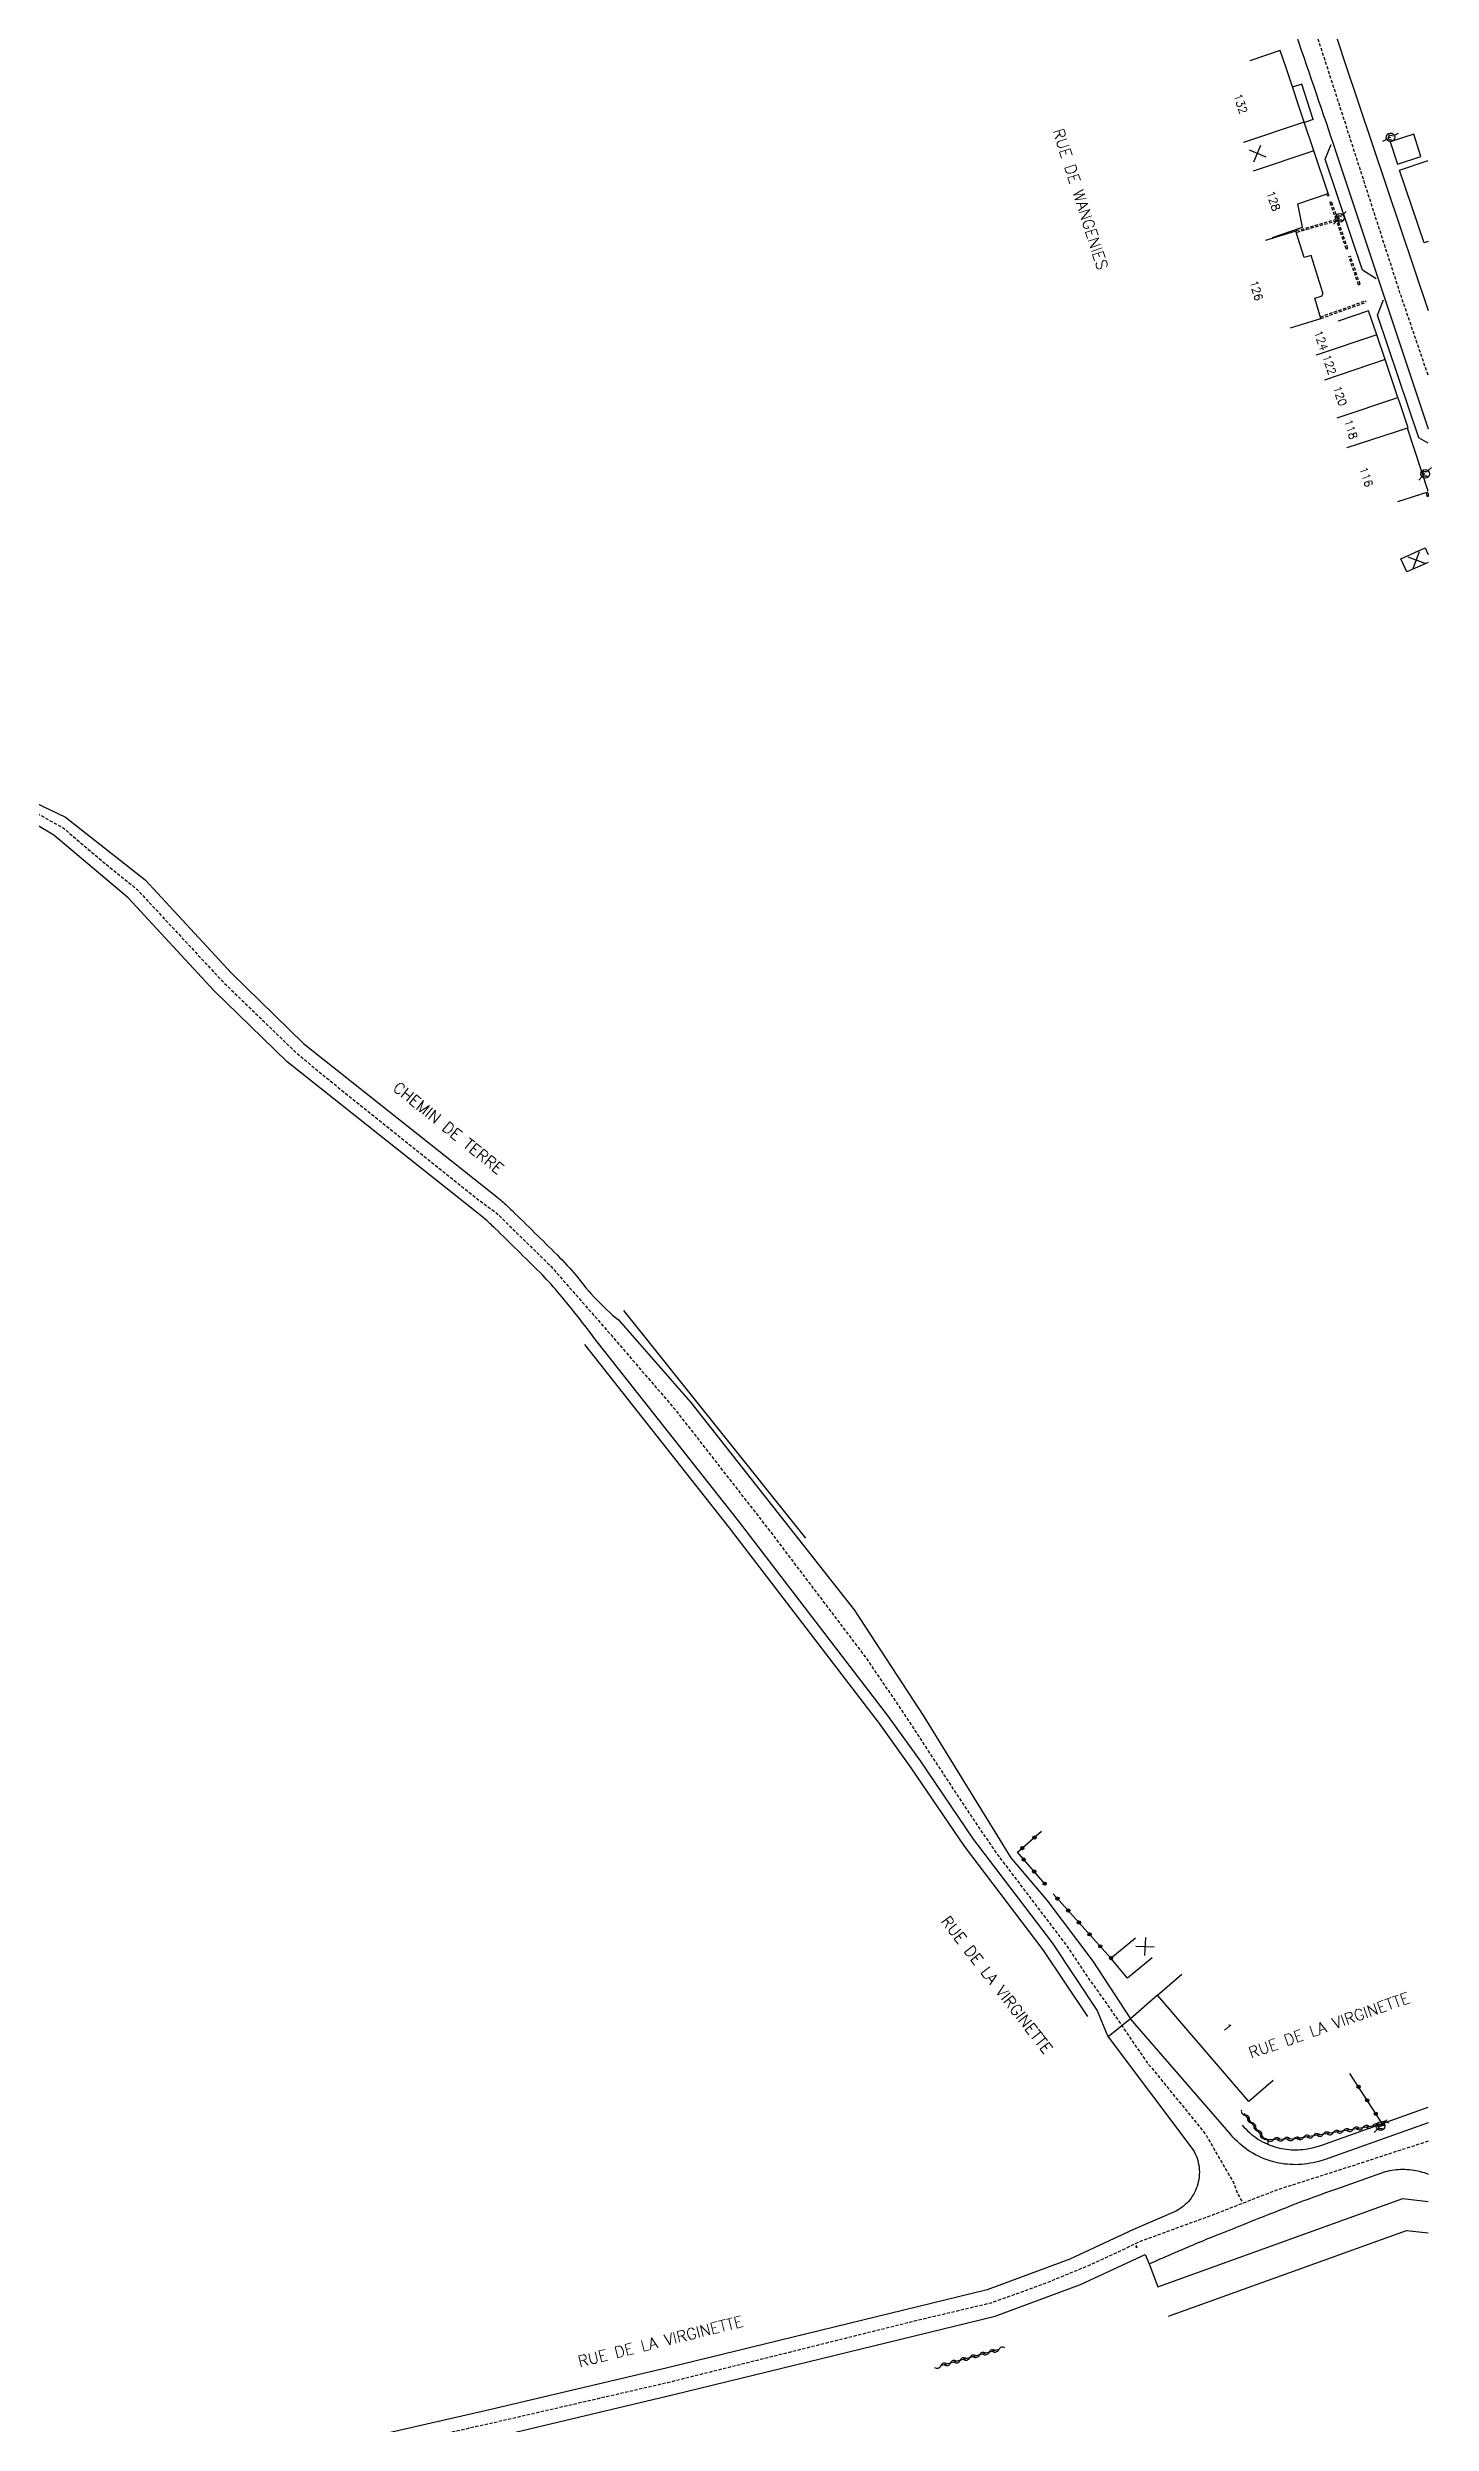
# Model space of a CAD drawing. Header units: millimetres. Extents: x 160000 to 161001, y 127000 to 128000.
# Drawn here: x 160784.3 to 161000.5, y 127341.9 to 127713.1 of the extents above; entities that cross this region are included whole.
import ezdxf
from ezdxf.enums import TextEntityAlignment as Align

# ---------------------------------------------------------------- set-up
doc = ezdxf.new("R2010")
doc.units = ezdxf.units.MM
doc.linetypes.add('DASHED', pattern=[0.75, 0.5, -0.25])
doc.layers.get('0').update_dxf_attribs({"linetype": 'CONTINUOUS'})
for name, color, linetype in [('W0001', 6, 'DASHED'), ('W0008', 7, 'CONTINUOUS'), ('W0017', 7, 'CONTINUOUS'), ('W0100', 7, 'CONTINUOUS'), ('W0112', 1, 'DASHED'), ('W0302', 3, 'CONTINUOUS'), ('W0310', 3, 'CONTINUOUS'), ('W0322', 7, 'CONTINUOUS'), ('W0471', 7, 'CONTINUOUS'), ('W0989', 7, 'CONTINUOUS'), ('W0991', 7, 'CONTINUOUS'), ('W1102', 7, 'CONTINUOUS')]:
    doc.layers.add(name, color=color, linetype=linetype)
doc.styles.get("Standard").update_dxf_attribs({"font": 'romans.shx', "width": 0.85})

# ---------------------------------------------------------------- blocks, each defined once
blk = doc.blocks.new('t322o')
at = {"color": 0, "linetype": 'Continuous'}
for radius in [0.25, 0.15]:
    blk.add_circle((0, 0), radius, dxfattribs=at)
blk = doc.blocks.new('t310o')
at = {"color": 0, "linetype": 'Continuous'}
for centre, start, end in [((-0.5, 0.38), 216.8699, 323.1304), ((0.5, -0.37), 36.8699, 143.1303)]:
    blk.add_arc(centre, 0.625, start, end, dxfattribs=at)
blk = doc.blocks.new('t991o')
at = {"color": 0, "linetype": 'Continuous'}
for p, q in [((-1, 1), (1, -1)), ((-1, -1), (1, 1))]:
    blk.add_line(p, q, dxfattribs=at)
blk = doc.blocks.new('T471')
for p, q in [((-0.333334, 0.333334), (-0.333334, -0.333334)), ((-0.333334, 0.333334), (0.333334, 0.333334)), ((-0.333334, 0), (0, 0)), ((0.500001, 0.500001), (1.000002, 1.000002)), ((-0.500001, -0.500001), (-1.000002, -1.000002)), ((-0.333334, -0.333334), (0.333334, -0.333334))]:
    blk.add_line(p, q)
blk.add_ellipse((0, 0), major_axis=(0.471405, 0.471405), ratio=1, start_param=5.4977871438, end_param=11.780972451)

msp = doc.modelspace()

# ---------------------------------------------------------------- linework, layer by layer
at = {"layer": 'W0001', "flags": 128}
for points in [[(161000, 127661.89), (160995.61, 127674.76), (160969.24, 127756.55)], [(160746.84, 127684.55), (160740.71, 127677.27), (160737.5, 127673.7), (160732.21, 127668.63), (160727.34, 127664.38), (160718.3, 127657.53), (160713.15, 127653.56), (160703.57, 127647.82), (160703.14, 127645.89), (160703.15, 127644.26), (160703.61, 127642.71), (160706.13, 127636.24), (160706.69, 127634.54), (160709.9, 127623.87), (160712.96, 127612.14), (160715.28, 127607.15), (160718.43, 127603.12), (160721.73, 127600.2), (160725.59, 127598.51), (160730.29, 127597.23), (160733.6, 127596.8), (160737.2, 127597.32), (160743.43, 127598.52), (160750.5, 127599.99), (160756.45, 127600.64), (160759.49, 127600.48), (160764.47, 127600.03), (160769.44, 127599.03), (160776.69, 127596.6), (160780.28, 127594.77), (160786.75, 127591.14), (160793.49, 127585.42), (160798.3, 127581.52), (160811.62, 127567.19), (160823.05, 127556.12), (160827.73, 127552.21), (160851.93, 127532.83), (160854.41, 127531.02), (160862.93, 127522.67), (160872.03, 127512.28), (160882.32, 127500.32), (160896.85, 127481.7), (160912.1, 127461.59), (160917.57, 127453.54), (160921.95, 127446.87), (160927.97, 127437.71), (160932.49, 127431.04), (160943.63, 127416.38), (160946.77, 127411.66), (160950.34, 127406.66), (160955.95, 127398.46), (160965.14, 127387.2), (160969.64, 127379.43), (160970.19, 127377.91), (160971.05, 127376.27)], [(161000, 127385.97), (160985.26, 127381.17), (160976.45, 127378.38), (160966.53, 127374.5), (160955.3, 127370.41), (160946.92, 127366.51), (160940.09, 127363.71), (160931.72, 127360.69), (160919.73, 127357.85), (160881.22, 127348.25), (160853.49, 127341.86), (160829.5, 127336.54), (160798.7, 127330.39), (160744.19, 127316.68), (160722.18, 127311.35), (160709.19, 127308.15), (160685.2, 127302.39), (160677.72, 127300.91), (160658.36, 127297.75), (160652.71, 127297.07), (160647.8, 127296.72), (160643.71, 127296.21), (160638.3, 127295.17), (160627.11, 127293.01), (160591.17, 127285.28), (160563.47, 127279.12), (160536.09, 127273.88), (160514.2, 127268.65), (160495.08, 127264.5), (160473.75, 127259.54), (160441.37, 127252.26), (160430.15, 127249.85), (160395.11, 127242.64), (160376.27, 127238.35), (160320.32, 127226.13), (160311.04, 127224.26), (160300.37, 127221.98), (160292.2, 127220.24), (160281.8, 127217.42), (160278.34, 127215.92), (160271.94, 127211.4), (160268.32, 127208.39), (160254.75, 127193.49), (160232.87, 127169.88), (160209.96, 127144.52), (160201.18, 127135.19), (160176.88, 127108.07), (160166.98, 127096.81), (160158.35, 127088.16)]]:
    msp.add_lwpolyline(points, dxfattribs=at)
at = {"layer": 'W0008', "flags": 128}
for points in [[(160972.03, 127757.48, 0.023241), (160980.5, 127730.84, 0.0002), (160982.94, 127723.19), (160986.98, 127710.73), (161000, 127671.97)], [(160966.46, 127755.61), (160971.8, 127738.99, 0.0028), (160979.42, 127714.95, 0.0001), (160985.6, 127696.8), (161000, 127653.49)], [(160778.81, 127596.81), (160787.08, 127592.85), (160799.53, 127583.03), (160813.06, 127568.46), (160824.29, 127557.48), (160853.97, 127533.92, -0.000856), (160855.07, 127533.05, -0.013808), (160855.29, 127532.85, -0.01084), (160856.89, 127531.36, -0.002227), (160863.9, 127524.46, -0.022385), (160866.94, 127521.17, 0.062082), (160873.48, 127514.28), (160884.82, 127501.4), (160910.31, 127468.98), (160921.2, 127452.31), (160934.83, 127430.27), (160940.45, 127423.61), (160947.63, 127414.1), (160953.5, 127405.11)], [(160949.99, 127402.26), (160948.31, 127406.46), (160941.33, 127416.96), (160928.98, 127433.16), (160920.67, 127445.38), (160915.69, 127452.32), (160892.27, 127482.92), (160869.61, 127511.61, 0.013449), (160863.99, 127518.69, 0.022385), (160861.19, 127521.73, 0.002227), (160854.2, 127528.61, 0.01084), (160852.73, 127529.98, 0.013808), (160852.66, 127530.04, 0.000856), (160851.57, 127530.91), (160821.74, 127554.59), (160810.3, 127565.77), (160796.87, 127580.24), (160785.26, 127590.02), (160777.69, 127594.54, 0.026657)], [(161000, 127388.83), (160983.92, 127383.12), (160982.91, 127382.83, -0.066947), (160979.34, 127382.31, -0.068369), (160975.83, 127382.75, -0.076641), (160972.17, 127384.37, -0.076641), (160969.17, 127387.01), (160953.5, 127405.11), (160949.99, 127402.26), (160963.26, 127384.67, -0.110017), (160964.22, 127381.86, -0.110017), (160963.9, 127378.91, -0.100231), (160962.54, 127376.56, -0.100231), (160960.37, 127374.93), (160953.95, 127372.19), (160944.05, 127367.56), (160931.11, 127362.74), (160881.15, 127350.57), (160853.35, 127343.99), (160830.13, 127338.67)], [(160854.33, 127339.79), (160882.16, 127346.38), (160932.38, 127358.62), (160945.71, 127363.58), (160955.78, 127368.29), (160956.44, 127366.83, -0.00274), (160963.33, 127369.81, -0.005879), (160966.57, 127371.14, -0.00019), (160974.04, 127374.12, -0.000288), (160978.99, 127376.08, -0.006377), (160980.79, 127376.77, -0.002331), (160985.74, 127378.56), (160993.35, 127381.22, -0.06494), (160996.05, 127381.59, -0.06494), (160998.75, 127381.25, -0.0314), (161000, 127380.84, -0.0314)]]:
    msp.add_lwpolyline(points, format="xyb", dxfattribs=at)
at = {"layer": 'W0008'}
for points in [[(160980.26, 127707.36), (160978.83, 127706.87)], [(160982.07, 127701.82), (160980.68, 127701.35)]]:
    msp.add_lwpolyline(points, dxfattribs=at)
at = {"layer": 'W0008', "flags": 128}
for points in [[(160982.07, 127701.82), (160980.26, 127707.36), (160980.26, 127707.36)], [(160991.9, 127676.96), (160989.74, 127678.29), (160983.92, 127695.63), (160984.84, 127697.94), (160984.84, 127697.94)], [(161000, 127651.26), (160998.56, 127652.09), (160992.1, 127671.27), (160993.03, 127673.66), (160993.03, 127673.66)]]:
    msp.add_lwpolyline(points, dxfattribs=at)
at = {"layer": 'W0017', "flags": 128}
for points in [[(160957.71, 127408.81), (160953.5, 127405.11)], [(160956.44, 127366.83), (160957.76, 127363.24), (160996.04, 127377.02), (161000, 127376.58)]]:
    msp.add_lwpolyline(points, dxfattribs=at)
msp.add_lwpolyline([(160970.95, 127388.5, 0.076641), (160973.42, 127386.32, 0.076641), (160976.43, 127384.99, 0.068369), (160979.32, 127384.63, 0.066947), (160982.28, 127385.06), (160983.22, 127385.32), (161000, 127391.29)], format="xyb", dxfattribs=at)
at = {"layer": 'W0100', "flags": 128}
for points in [[(160975.67, 127683.41), (160980.4, 127685), (160979.67, 127688.68), (160984.41, 127690.28), (160982.14, 127696.94), (160980.65, 127701.43), (160977.86, 127709.77), (160976.88, 127712.62), (160972.14, 127711.02), (160972.14, 127711.02)], [(160997.78, 127699.54), (160994.08, 127698.34), (160995.22, 127694.84), (160998.88, 127696.03), (160997.78, 127699.54), (160997.78, 127699.54)], [(161000, 127682.77), (160999.38, 127682.56), (160995.56, 127693.9), (161000, 127695.4)], [(161000, 127643.75), (160996.79, 127653.63), (160996.89, 127653.65), (160995.6, 127657.56), (160995.28, 127658.41), (160993.3, 127664.31), (160991.99, 127668.18), (160990.71, 127671.94), (160985.97, 127670.34), (160985.97, 127670.34)], [(160995.27, 127642.13), (161000, 127643.64)], [(161000, 127632.64), (160996.66, 127631.16), (160995.75, 127633.2), (160999.55, 127634.89), (160999.55, 127634.89)], [(160999.55, 127634.89), (161000, 127633.87)], [(160956.89, 127414.64), (160953.04, 127411.45), (160950.45, 127414.57), (160954.3, 127417.76)], [(160975.79, 127395.44), (160972, 127392.18), (160957.71, 127408.81), (160961.5, 127412.07)]]:
    msp.add_lwpolyline(points, dxfattribs=at)
msp.add_lwpolyline([(160978.48, 127669.27), (160983.26, 127670.75), (160982.28, 127673.9), (160983.29, 127674.22, 0.3536), (160983.57, 127674.75), (160981.75, 127680.6), (160980.64, 127680.25), (160979.35, 127684.4), (160974.58, 127682.91), (160974.58, 127682.91)], format="xyb", dxfattribs=at)
at = {"layer": 'W0112'}
for p, q in [((160984.29, 127689.88), (160984.17, 127690.2)), ((160984.53, 127689.97), (160984.41, 127690.28)), ((160985.64, 127686.2), (160979.35, 127684.4)), ((160985.72, 127685.97), (160979.43, 127684.16)), ((160985.64, 127686.2), (160984.67, 127688.94)), ((160985.88, 127686.27), (160984.9, 127689.02)), ((160987.21, 127681.62), (160985.72, 127685.97)), ((160987.45, 127681.7), (160985.88, 127686.27)), ((160989.13, 127676.01), (160987.63, 127680.39)), ((160989.37, 127676.09), (160987.87, 127680.47)), ((160983.18, 127670.99), (160990.24, 127673.52)), ((160983.26, 127670.75), (160990.32, 127673.29)), ((160999.84, 127642.92), (160999.79, 127643.57)), ((161000.09, 127642.94), (161000.03, 127643.65))]:
    msp.add_line(p, q, dxfattribs=at)
for points in [[(160984.41, 127690.28), (160984.17, 127690.2)], [(160984.29, 127689.88), (160984.53, 127689.97)], [(160984.67, 127688.94), (160984.9, 127689.02)], [(160979.43, 127684.16), (160979.35, 127684.4)], [(160987.21, 127681.62), (160987.45, 127681.7)], [(160987.63, 127680.39), (160987.87, 127680.47)], [(160989.13, 127676.01), (160989.37, 127676.09)], [(160983.18, 127670.99), (160983.26, 127670.75)], [(160990.32, 127673.29), (160990.24, 127673.52)], [(160999.79, 127643.57), (161000, 127643.64)], [(161000, 127642.94), (160999.84, 127642.92)]]:
    msp.add_lwpolyline(points, dxfattribs=at)
at = {"layer": 'W0112', "flags": 128}
msp.add_lwpolyline([(160993.25, 127389.12), (160992.78, 127388.94), (160992.91, 127388.61), (160993.38, 127388.79)], close=True, dxfattribs=at)
msp.add_lwpolyline([(160954.45, 127369.61, 0.977486), (160954.43, 127369.41, 1.023033)], format="xyb", close=True, dxfattribs=at)
at = {"layer": 'W0302', "flags": 128}
for points in [[(160902.77, 127480.2), (160874.36, 127515.78)], [(160868.17, 127510.47), (160890.82, 127481.79), (160914.22, 127451.23), (160919.16, 127444.33), (160927.49, 127432.09), (160939.83, 127415.89), (160946.78, 127405.44)], [(160959.42, 127358.62), (160996.63, 127372.02), (161000, 127371.64)]]:
    msp.add_lwpolyline(points, dxfattribs=at)
at = {"layer": 'W0310', "flags": 128}
for points in [[(160992.91, 127388.61), (160979.23, 127386.35), (160974.55, 127386.2), (160971.24, 127390.33)], [(160932.92, 127353.43), (160923.84, 127350.9)]]:
    msp.add_lwpolyline(points, dxfattribs=at)
at = {"layer": 'W0322', "flags": 128}
for points in [[(160940.1, 127426.21), (160935.85, 127431.11), (160939.62, 127434.39)], [(160950.45, 127414.57), (160941.4, 127424.64)], [(160992.91, 127388.61), (160987.79, 127396.57)]]:
    msp.add_lwpolyline(points, dxfattribs=at)
at = {"layer": 'W1102', "flags": 128}
for points in [[(160980.65, 127701.43), (160971.18, 127698.23), (160971.18, 127698.23)], [(160982.14, 127696.94), (160972.67, 127693.74), (160972.67, 127693.74)], [(160991.99, 127668.18), (160982.52, 127664.99), (160982.52, 127664.99)], [(160993.3, 127664.31), (160983.82, 127661.12), (160983.82, 127661.12)], [(160985.8, 127655.23), (160995.28, 127658.41), (160995.28, 127658.41)], [(160996.79, 127653.63), (160987.28, 127650.54), (160987.28, 127650.54)]]:
    msp.add_lwpolyline(points, dxfattribs=at)

# ---------------------------------------------------------------- block references
at = {"layer": 'W0310'}
for p, rotation in [((160971.46, 127390.06), 128.6688132443408), ((160972.44, 127388.84), 128.6688132443408), ((160991.36, 127388.35), 189.3726548833691), ((160992.91, 127388.61), 189.3726548833691), ((160973.42, 127387.61), 128.6688132443408), ((160974.39, 127386.39), 128.6688132443408), ((160975.87, 127386.24), 181.8365886398537), ((160977.43, 127386.29), 181.8365886398537), ((160979, 127386.34), 181.8365886398537), ((160980.55, 127386.57), 189.3726548833691), ((160982.09, 127386.82), 189.3726548833691), ((160983.64, 127387.08), 189.3726548833691), ((160985.18, 127387.33), 189.3726548833691), ((160986.73, 127387.59), 189.3726548833691), ((160988.27, 127387.84), 189.3726548833691), ((160989.82, 127388.1), 189.3726548833691), ((160925.37, 127351.33), 195.5664698051577), ((160926.88, 127351.75), 195.5664698051577), ((160928.39, 127352.17), 195.5664698051577), ((160929.9, 127352.59), 195.5664698051577), ((160931.41, 127353.01), 195.5664698051577), ((160932.92, 127353.43), 195.5664698051577), ((160923.86, 127350.91), 195.5664698051577)]:
    msp.add_blockref('t310o', p, dxfattribs=dict(at, rotation=rotation))
at = {"layer": 'W0322'}
for p, rotation in [((160938.5, 127433.41), 40.94978889274385), ((160936.61, 127431.77), 40.94978889274385), ((160936.82, 127429.98), 130.9497888927422), ((160938.46, 127428.1), 130.9497888927422), ((160940.1, 127426.21), 130.9497888927422), ((160942.09, 127423.87), 131.9610092593082), ((160943.77, 127422.01), 131.9610092593082), ((160945.44, 127420.15), 131.9610092593082), ((160947.11, 127418.29), 131.9610092593082), ((160948.78, 127416.43), 131.9610092593082), ((160950.45, 127414.57), 131.9610092593082), ((160989.14, 127394.47), 122.6943689815216), ((160990.49, 127392.37), 122.6943689815216), ((160991.84, 127390.26), 122.6943689815216), ((160992.91, 127388.61), 302.9039493558682)]:
    msp.add_blockref('t322o', p, dxfattribs=dict(at, rotation=rotation))
at = {"layer": 'W0471', "rotation": 342.6725}
msp.add_blockref('T471', (160994.14, 127699.04), dxfattribs=at)
at = {"layer": 'W0471'}
for p in [(160986.21, 127686.47), (160999.53, 127646.48), (160992.57, 127388.32)]:
    msp.add_blockref('T471', p, dxfattribs=at)
at = {"layer": 'W0991'}
for p, rotation in [((160973.33, 127696.54), 22.31466978486859), ((160998.16, 127633.02), 24.057142035119), ((160955.77, 127416.4), 312.612138502046)]:
    msp.add_blockref('t991o', p, dxfattribs=dict(at, rotation=rotation))

# ---------------------------------------------------------------- texts
at = {"layer": 'W0989'}
for s, rotation, p in [('RUE DE WANGENIES', 287.8453, (160945.7, 127689.39)), ('CHEMIN DE TERRE', 321.08, (160846.93, 127544.28)), ('RUE DE LA VIRGINETTE', 307.9542, (160932.62, 127410.42)), ('RUE DE LA VIRGINETTE', 19.3403, (160984.55, 127404.1)), ('RUE DE LA VIRGINETTE', 13.9454, (160880.09, 127354.71))]:
    msp.add_text(s, height=1.75, rotation=rotation, dxfattribs=at).set_placement(p, align=Align.MIDDLE)
at = {"layer": 'W0991'}
for s, rotation, p in [('132', 288.6086, (160970.71, 127704.31)), ('128', 288.7892, (160975.83, 127689.11)), ('126', 285.9364, (160973.17, 127675.12)), ('124', 288.8515, (160983.3, 127667.31)), ('122', 288.6252, (160984.59, 127663.53)), ('120', 288.5903, (160986.23, 127658.65)), ('118', 287.5822, (160987.93, 127653.45)), ('116', 287.9847, (160990.33, 127646.01)), ('1', 310.6594, (160968.65, 127403.75))]:
    msp.add_text(s, height=1.25, rotation=rotation, dxfattribs=at).set_placement(p, align=Align.MIDDLE)

doc.saveas('drawing.dxf')
